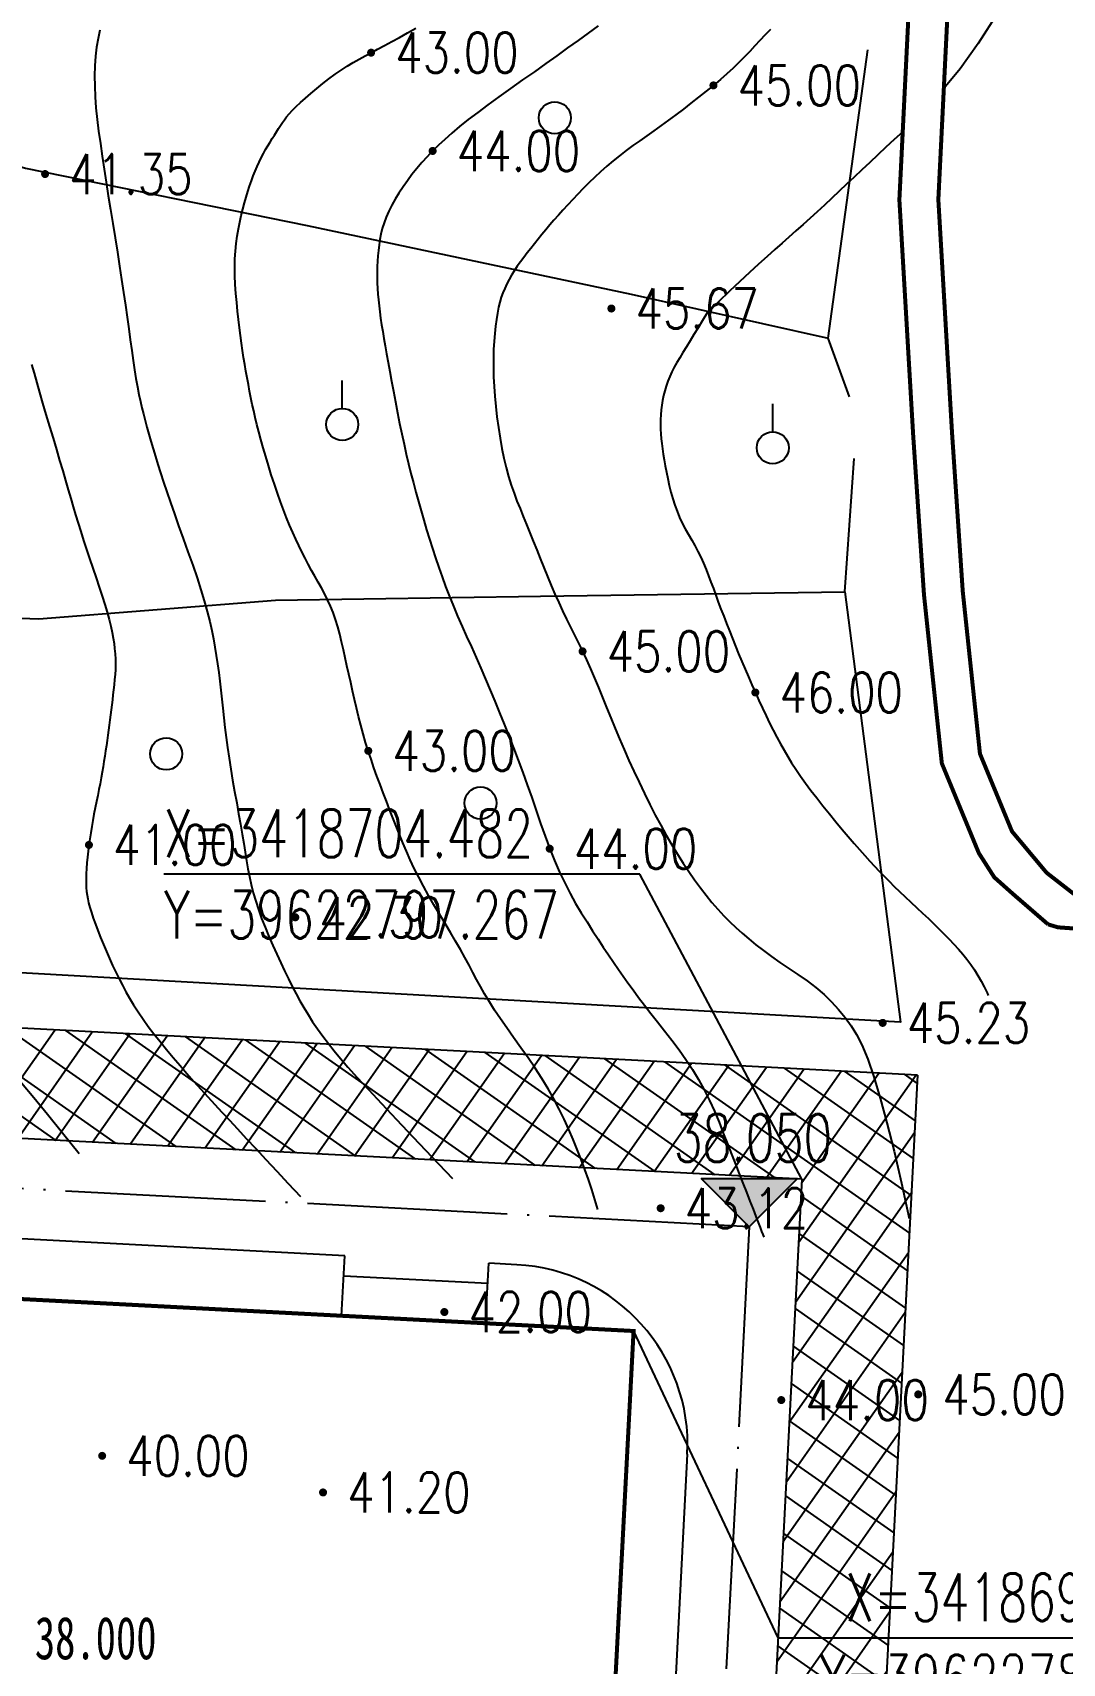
# Model space of a CAD drawing. Extents: x 39624947 to 39626627, y 3418539 to 3418836.
# Drawn here: x 39625916.6 to 39625968.1, y 3418688.1 to 3418769.5 of the extents above; entities that cross this region are included whole.
import ezdxf
from ezdxf.enums import TextEntityAlignment as Align

# ---------------------------------------------------------------- set-up
doc = ezdxf.new("R2010")
doc.units = 0
doc.linetypes.add('DOTE', pattern=[2.42, 2, -0.2, 0.02, -0.2])
doc.layers.get('0').update_dxf_attribs({"linetype": 'CONTINUOUS'})
for name, color, linetype in [('1-新建建筑', 140, 'CONTINUOUS'), ('1-新建道路', 30, 'CONTINUOUS'), ('DIM_COOR', 3, 'CONTINUOUS'), ('DIM_ELEV', 3, 'CONTINUOUS'), ('DLSS', 4, 'CONTINUOUS'), ('GCD', 7, 'CONTINUOUS'), ('PUB_TEXT', 7, 'CONTINUOUS'), ('PUB_WALL', 9, 'CONTINUOUS'), ('ZXX', 1, 'CONTINUOUS'), ('！用地红线', 1, 'CONTINUOUS')]:
    doc.layers.add(name, color=color, linetype=linetype)
doc.styles.add('-宋体', font='', dxfattribs={"width": 0.8})
doc.styles.add('_TCH_DIM', font='SIMPLEX', dxfattribs={"bigfont": 'GBCBIG'})
doc.styles.add('HZ', font='rs.shx', dxfattribs={"width": 0.8, "bigfont": 'hztxt.shx'})
doc.styles.get('-宋体').set_extended_font_data('SimSun')

# ---------------------------------------------------------------- blocks, each defined once
blk = doc.blocks.new('EWQEQW')
at = {"layer": 'DIM_COOR', "color": 3, "linetype": 'Continuous'}
for p, q in [((71.398, 65.25), (47.638, 65.25)), ((79.494, 50.01), (71.398, 65.25)), ((71.088, 42.437), (78.299, 27.115)), ((78.299, 27.115), (101.267, 27.115))]:
    blk.add_line(p, q, dxfattribs=at)
at = {"layer": 'DIM_COOR', "color": 7, "linetype": 'Continuous', "style": '_TCH_DIM', "width": 0.705882}
for s, p in [('X=3418704.482', (47.638, 66.09)), ('Y=39622797.267', (47.638, 62.03)), ('X=3418696.909', (81.667, 27.955)), ('Y=39622788.861', (80.387, 23.895))]:
    blk.add_text(s, height=2.38, dxfattribs=at).set_placement(p)
blk = doc.blocks.new('GC125')
blk.add_line((0, 0.8), (0, 2.2))
blk.add_circle((0, 0), 0.8)
blk = doc.blocks.new('GC122')
blk.add_circle((0, 0), 0.8)
blk = doc.blocks.new('GC200')
at = {"linetype": 'Continuous', "const_width": 0.2, "flags": 128}
blk.add_lwpolyline([(-0.1, 0, 1), (0.1, 0, 1)], format="xyb", close=True, dxfattribs=at)
blk = doc.blocks.new('111133333777777')
at = {"layer": 'PUB_WALL', "color": 252, "ltscale": 0.01}
for points, elevation in [([(39623272.891, 3418745.159), (39623273.013, 3418744.722), (39623273.147, 3418744.255), (39623273.291, 3418743.756), (39623273.445, 3418743.226), (39623273.611, 3418742.666), (39623273.787, 3418742.074), (39623273.965, 3418741.48), (39623274.134, 3418740.912), (39623274.294, 3418740.371), (39623274.447, 3418739.856), (39623274.591, 3418739.367), (39623274.726, 3418738.905), (39623274.853, 3418738.469), (39623274.972, 3418738.059), (39623275.09, 3418737.657), (39623275.215, 3418737.243), (39623275.347, 3418736.818), (39623275.486, 3418736.381), (39623275.631, 3418735.933), (39623275.783, 3418735.473), (39623275.943, 3418735.002), (39623276.109, 3418734.519), (39623276.27, 3418734.045), (39623276.417, 3418733.598), (39623276.547, 3418733.18), (39623276.662, 3418732.789), (39623276.762, 3418732.426), (39623276.846, 3418732.09), (39623276.915, 3418731.783), (39623276.968, 3418731.503), (39623277.009, 3418731.238), (39623277.04, 3418730.975), (39623277.063, 3418730.713), (39623277.076, 3418730.453), (39623277.081, 3418730.195), (39623277.076, 3418729.938), (39623277.063, 3418729.683), (39623277.04, 3418729.43), (39623277.013, 3418729.177), (39623276.985, 3418728.925), (39623276.956, 3418728.673), (39623276.927, 3418728.421), (39623276.897, 3418728.169), (39623276.867, 3418727.918), (39623276.836, 3418727.666), (39623276.805, 3418727.415), (39623276.773, 3418727.163), (39623276.739, 3418726.909), (39623276.704, 3418726.653), (39623276.667, 3418726.396), (39623276.629, 3418726.136), (39623276.59, 3418725.874), (39623276.549, 3418725.611), (39623276.507, 3418725.345), (39623276.462, 3418725.076), (39623276.415, 3418724.801), (39623276.365, 3418724.52), (39623276.312, 3418724.233), (39623276.256, 3418723.94), (39623276.198, 3418723.642), (39623276.136, 3418723.337), (39623276.072, 3418723.027), (39623276.009, 3418722.715), (39623275.949, 3418722.404), (39623275.895, 3418722.095), (39623275.844, 3418721.787), (39623275.798, 3418721.481), (39623275.756, 3418721.176), (39623275.719, 3418720.873), (39623275.685, 3418720.571), (39623275.658, 3418720.278), (39623275.637, 3418720.001), (39623275.624, 3418719.74), (39623275.617, 3418719.495), (39623275.618, 3418719.266), (39623275.626, 3418719.053), (39623275.64, 3418718.856), (39623275.662, 3418718.675), (39623275.695, 3418718.49), (39623275.742, 3418718.283), (39623275.804, 3418718.052), (39623275.881, 3418717.799), (39623275.973, 3418717.522), (39623276.079, 3418717.223), (39623276.2, 3418716.901), (39623276.336, 3418716.556), (39623276.481, 3418716.201), (39623276.63, 3418715.851), (39623276.782, 3418715.506), (39623276.939, 3418715.165), (39623277.099, 3418714.829), (39623277.263, 3418714.497), (39623277.431, 3418714.17), (39623277.602, 3418713.848), (39623277.785, 3418713.522), (39623277.989, 3418713.187), (39623278.213, 3418712.841), (39623278.456, 3418712.485), (39623278.72, 3418712.118), (39623279.005, 3418711.742), (39623279.309, 3418711.355), (39623279.633, 3418710.958), (39623279.969, 3418710.557), (39623280.308, 3418710.159), (39623280.649, 3418709.764), (39623280.993, 3418709.372), (39623281.339, 3418708.982), (39623281.689, 3418708.595), (39623282.041, 3418708.211), (39623282.396, 3418707.83), (39623282.769, 3418707.432), (39623283.175, 3418706.997), (39623283.614, 3418706.525), (39623284.088, 3418706.017), (39623284.594, 3418705.472), (39623285.134, 3418704.891), (39623285.707, 3418704.273), (39623286.314, 3418703.618)], 41), ([(39623276.298, 3418761.86), (39623276.211, 3418761.44), (39623276.142, 3418761.004), (39623276.09, 3418760.549), (39623276.057, 3418760.074), (39623276.041, 3418759.579), (39623276.044, 3418759.064), (39623276.066, 3418758.529), (39623276.105, 3418757.974), (39623276.163, 3418757.399), (39623276.24, 3418756.804), (39623276.327, 3418756.191), (39623276.419, 3418755.563), (39623276.515, 3418754.92), (39623276.615, 3418754.262), (39623276.72, 3418753.589), (39623276.829, 3418752.9), (39623276.942, 3418752.197), (39623277.059, 3418751.478), (39623277.176, 3418750.763), (39623277.286, 3418750.071), (39623277.39, 3418749.401), (39623277.489, 3418748.754), (39623277.581, 3418748.13), (39623277.667, 3418747.529), (39623277.747, 3418746.951), (39623277.82, 3418746.395), (39623277.891, 3418745.866), (39623277.963, 3418745.367), (39623278.034, 3418744.898), (39623278.106, 3418744.459), (39623278.178, 3418744.05), (39623278.251, 3418743.671), (39623278.323, 3418743.322), (39623278.397, 3418743.003), (39623278.473, 3418742.693), (39623278.556, 3418742.371), (39623278.646, 3418742.036), (39623278.743, 3418741.688), (39623278.847, 3418741.328), (39623278.957, 3418740.955), (39623279.074, 3418740.57), (39623279.197, 3418740.172), (39623279.332, 3418739.751), (39623279.482, 3418739.294), (39623279.646, 3418738.802), (39623279.827, 3418738.275), (39623280.022, 3418737.712), (39623280.233, 3418737.115), (39623280.459, 3418736.482), (39623280.7, 3418735.814), (39623280.937, 3418735.147), (39623281.153, 3418734.514), (39623281.346, 3418733.917), (39623281.517, 3418733.355), (39623281.666, 3418732.828), (39623281.793, 3418732.337), (39623281.897, 3418731.88), (39623281.98, 3418731.459), (39623282.049, 3418731.052), (39623282.116, 3418730.638), (39623282.179, 3418730.216), (39623282.238, 3418729.787), (39623282.294, 3418729.351), (39623282.347, 3418728.907), (39623282.396, 3418728.456), (39623282.442, 3418727.997), (39623282.49, 3418727.528), (39623282.545, 3418727.044), (39623282.608, 3418726.546), (39623282.678, 3418726.033), (39623282.756, 3418725.506), (39623282.841, 3418724.965), (39623282.933, 3418724.409), (39623283.033, 3418723.839), (39623283.134, 3418723.274), (39623283.23, 3418722.732), (39623283.321, 3418722.215), (39623283.406, 3418721.722), (39623283.487, 3418721.253), (39623283.562, 3418720.808), (39623283.632, 3418720.387), (39623283.697, 3418719.99), (39623283.769, 3418719.6), (39623283.857, 3418719.201), (39623283.962, 3418718.793), (39623284.084, 3418718.375), (39623284.223, 3418717.948), (39623284.379, 3418717.511), (39623284.552, 3418717.064), (39623284.742, 3418716.609), (39623284.94, 3418716.156), (39623285.137, 3418715.717), (39623285.332, 3418715.294), (39623285.526, 3418714.885), (39623285.718, 3418714.491), (39623285.909, 3418714.111), (39623286.099, 3418713.747), (39623286.288, 3418713.397), (39623286.484, 3418713.052), (39623286.697, 3418712.703), (39623286.926, 3418712.349), (39623287.172, 3418711.99), (39623287.435, 3418711.628), (39623287.714, 3418711.261), (39623288.01, 3418710.889), (39623288.322, 3418710.513), (39623288.69, 3418710.088), (39623289.153, 3418709.571), (39623289.71, 3418708.962), (39623290.362, 3418708.261), (39623291.109, 3418707.467), (39623291.95, 3418706.58), (39623292.886, 3418705.602), (39623293.917, 3418704.531)], 42), ([(39623301.166, 3418702.982), (39623301.02, 3418703.476), (39623300.864, 3418703.972), (39623300.699, 3418704.469), (39623300.523, 3418704.968), (39623300.337, 3418705.468), (39623300.142, 3418705.969), (39623299.937, 3418706.472), (39623299.722, 3418706.977), (39623299.492, 3418707.483), (39623299.243, 3418707.989), (39623298.973, 3418708.497), (39623298.683, 3418709.007), (39623298.374, 3418709.517), (39623298.044, 3418710.028), (39623297.695, 3418710.541), (39623297.326, 3418711.054), (39623296.96, 3418711.557), (39623296.619, 3418712.038), (39623296.304, 3418712.497), (39623296.015, 3418712.934), (39623295.752, 3418713.349), (39623295.514, 3418713.742), (39623295.302, 3418714.112), (39623295.116, 3418714.461), (39623294.935, 3418714.807), (39623294.74, 3418715.17), (39623294.531, 3418715.552), (39623294.306, 3418715.95), (39623294.068, 3418716.366), (39623293.814, 3418716.8), (39623293.547, 3418717.251), (39623293.264, 3418717.72), (39623292.982, 3418718.193), (39623292.715, 3418718.658), (39623292.464, 3418719.116), (39623292.227, 3418719.565), (39623292.005, 3418720.006), (39623291.799, 3418720.44), (39623291.607, 3418720.865), (39623291.431, 3418721.282), (39623291.263, 3418721.696), (39623291.097, 3418722.11), (39623290.933, 3418722.525), (39623290.77, 3418722.941), (39623290.61, 3418723.357), (39623290.451, 3418723.774), (39623290.294, 3418724.191), (39623290.139, 3418724.609), (39623289.988, 3418725.029), (39623289.843, 3418725.45), (39623289.706, 3418725.873), (39623289.575, 3418726.297), (39623289.451, 3418726.724), (39623289.334, 3418727.152), (39623289.224, 3418727.582), (39623289.12, 3418728.014), (39623289.021, 3418728.444), (39623288.923, 3418728.869), (39623288.827, 3418729.289), (39623288.733, 3418729.704), (39623288.641, 3418730.114), (39623288.55, 3418730.519), (39623288.462, 3418730.919), (39623288.375, 3418731.313), (39623288.283, 3418731.699), (39623288.182, 3418732.07), (39623288.071, 3418732.428), (39623287.95, 3418732.773), (39623287.818, 3418733.103), (39623287.677, 3418733.42), (39623287.526, 3418733.724), (39623287.365, 3418734.013), (39623287.199, 3418734.298), (39623287.035, 3418734.589), (39623286.873, 3418734.885), (39623286.712, 3418735.187), (39623286.553, 3418735.494), (39623286.395, 3418735.806), (39623286.239, 3418736.124), (39623286.084, 3418736.447), (39623285.931, 3418736.782), (39623285.777, 3418737.136), (39623285.624, 3418737.509), (39623285.472, 3418737.901), (39623285.319, 3418738.312), (39623285.167, 3418738.742), (39623285.016, 3418739.19), (39623284.864, 3418739.658), (39623284.718, 3418740.125), (39623284.583, 3418740.572), (39623284.457, 3418741.001), (39623284.342, 3418741.41), (39623284.237, 3418741.799), (39623284.142, 3418742.169), (39623284.057, 3418742.52), (39623283.983, 3418742.851), (39623283.914, 3418743.173), (39623283.847, 3418743.499), (39623283.782, 3418743.827), (39623283.719, 3418744.158), (39623283.656, 3418744.492), (39623283.596, 3418744.829), (39623283.537, 3418745.168), (39623283.48, 3418745.51), (39623283.424, 3418745.86), (39623283.371, 3418746.225), (39623283.32, 3418746.604), (39623283.271, 3418746.997), (39623283.224, 3418747.405), (39623283.179, 3418747.826), (39623283.137, 3418748.262), (39623283.096, 3418748.712), (39623283.063, 3418749.162), (39623283.045, 3418749.599), (39623283.039, 3418750.022), (39623283.048, 3418750.431), (39623283.07, 3418750.827), (39623283.107, 3418751.209), (39623283.156, 3418751.577), (39623283.22, 3418751.932), (39623283.292, 3418752.273), (39623283.366, 3418752.603), (39623283.443, 3418752.921), (39623283.523, 3418753.226), (39623283.605, 3418753.52), (39623283.691, 3418753.801), (39623283.778, 3418754.07), (39623283.869, 3418754.328), (39623283.962, 3418754.575), (39623284.057, 3418754.814), (39623284.156, 3418755.046), (39623284.256, 3418755.269), (39623284.36, 3418755.484), (39623284.466, 3418755.692), (39623284.575, 3418755.891), (39623284.686, 3418756.082), (39623284.798, 3418756.267), (39623284.907, 3418756.445), (39623285.015, 3418756.616), (39623285.12, 3418756.782), (39623285.223, 3418756.941), (39623285.323, 3418757.094), (39623285.421, 3418757.24), (39623285.518, 3418757.381), (39623285.626, 3418757.525), (39623285.761, 3418757.685), (39623285.922, 3418757.858), (39623286.111, 3418758.047), (39623286.325, 3418758.25), (39623286.567, 3418758.467), (39623286.835, 3418758.7), (39623287.129, 3418758.947), (39623287.436, 3418759.195), (39623287.742, 3418759.43), (39623288.046, 3418759.652), (39623288.348, 3418759.861), (39623288.649, 3418760.058), (39623288.948, 3418760.242), (39623289.246, 3418760.413), (39623289.542, 3418760.572), (39623289.847, 3418760.73), (39623290.171, 3418760.902), (39623290.515, 3418761.086), (39623290.879, 3418761.284), (39623291.262, 3418761.494), (39623291.665, 3418761.718), (39623292.088, 3418761.954)], 43), ([(39623312.664, 3418746.474), (39623314.657, 3418760.88)], 51.487), ([(39623264.274, 3418757.397), (39623272.594, 3418754.962), (39623286.657, 3418752.094), (39623302.826, 3418748.67), (39623312.664, 3418746.474)], 51.487), ([(39623313.743, 3418743.554), (39623312.664, 3418746.474)], 51.487), ([(39623313.5, 3418733.806), (39623313.97, 3418740.477)], 51.487), ([(39623246.286, 3418734.511), (39623255.823, 3418733.109), (39623273.256, 3418732.467), (39623285.078, 3418733.4), (39623298.312, 3418733.588), (39623313.5, 3418733.806), (39623316.288, 3418712.32), (39623240.864, 3418716.557)], 51.487)]:
    blk.add_lwpolyline(points, dxfattribs=dict(at, elevation=elevation))
for points in [[(39623301.184, 3418762.073), (39623300.691, 3418761.711), (39623300.182, 3418761.342), (39623299.659, 3418760.964), (39623299.12, 3418760.577), (39623298.566, 3418760.182), (39623297.998, 3418759.779), (39623297.414, 3418759.367), (39623296.815, 3418758.946), (39623296.228, 3418758.53), (39623295.68, 3418758.132), (39623295.171, 3418757.751), (39623294.701, 3418757.388), (39623294.269, 3418757.042), (39623293.877, 3418756.713), (39623293.523, 3418756.402), (39623293.208, 3418756.109), (39623292.919, 3418755.822), (39623292.642, 3418755.532), (39623292.377, 3418755.239), (39623292.125, 3418754.943), (39623291.885, 3418754.643), (39623291.657, 3418754.34), (39623291.442, 3418754.034), (39623291.239, 3418753.724), (39623291.051, 3418753.415), (39623290.883, 3418753.112), (39623290.735, 3418752.813), (39623290.606, 3418752.52), (39623290.496, 3418752.233), (39623290.405, 3418751.95), (39623290.334, 3418751.673), (39623290.282, 3418751.4), (39623290.244, 3418751.131), (39623290.211, 3418750.861), (39623290.186, 3418750.591), (39623290.166, 3418750.321), (39623290.154, 3418750.051), (39623290.148, 3418749.78), (39623290.148, 3418749.509), (39623290.156, 3418749.238), (39623290.169, 3418748.963), (39623290.188, 3418748.68), (39623290.213, 3418748.389), (39623290.244, 3418748.09), (39623290.281, 3418747.784), (39623290.323, 3418747.469), (39623290.372, 3418747.146), (39623290.426, 3418746.816), (39623290.486, 3418746.468), (39623290.552, 3418746.094), (39623290.623, 3418745.693), (39623290.7, 3418745.266), (39623290.782, 3418744.812), (39623290.87, 3418744.331), (39623290.963, 3418743.824), (39623291.062, 3418743.291), (39623291.166, 3418742.749), (39623291.271, 3418742.218), (39623291.38, 3418741.697), (39623291.49, 3418741.186), (39623291.604, 3418740.686), (39623291.719, 3418740.196), (39623291.838, 3418739.716), (39623291.959, 3418739.246), (39623292.083, 3418738.782), (39623292.211, 3418738.316), (39623292.343, 3418737.85), (39623292.479, 3418737.383), (39623292.619, 3418736.915), (39623292.763, 3418736.447), (39623292.911, 3418735.978), (39623293.063, 3418735.508), (39623293.222, 3418735.035), (39623293.391, 3418734.557), (39623293.57, 3418734.074), (39623293.759, 3418733.585), (39623293.959, 3418733.091), (39623294.168, 3418732.592), (39623294.388, 3418732.087), (39623294.617, 3418731.577), (39623294.852, 3418731.061), (39623295.087, 3418730.535), (39623295.322, 3418730.001), (39623295.557, 3418729.458), (39623295.792, 3418728.907), (39623296.027, 3418728.347), (39623296.262, 3418727.778), (39623296.497, 3418727.201), (39623296.732, 3418726.615), (39623296.964, 3418726.019), (39623297.194, 3418725.414), (39623297.422, 3418724.8), (39623297.647, 3418724.177), (39623297.871, 3418723.544), (39623298.093, 3418722.902), (39623298.312, 3418722.251), (39623298.535, 3418721.607), (39623298.766, 3418720.987), (39623299.007, 3418720.392), (39623299.256, 3418719.822), (39623299.514, 3418719.276), (39623299.781, 3418718.754), (39623300.057, 3418718.256), (39623300.342, 3418717.783), (39623300.628, 3418717.331), (39623300.907, 3418716.895), (39623301.178, 3418716.475), (39623301.443, 3418716.073), (39623301.7, 3418715.687), (39623301.951, 3418715.318), (39623302.194, 3418714.965), (39623302.43, 3418714.629), (39623302.672, 3418714.292), (39623302.931, 3418713.938), (39623303.208, 3418713.565), (39623303.503, 3418713.174), (39623303.816, 3418712.765), (39623304.147, 3418712.338), (39623304.495, 3418711.892), (39623304.861, 3418711.429), (39623305.226, 3418710.952), (39623305.571, 3418710.464), (39623305.896, 3418709.967), (39623306.202, 3418709.46), (39623306.487, 3418708.943), (39623306.752, 3418708.416), (39623306.998, 3418707.879), (39623307.224, 3418707.332), (39623307.436, 3418706.788), (39623307.643, 3418706.258), (39623307.844, 3418705.744), (39623308.039, 3418705.244), (39623308.228, 3418704.759), (39623308.412, 3418704.289), (39623308.589, 3418703.834), (39623308.76, 3418703.394), (39623308.919, 3418702.987), (39623309.057, 3418702.632), (39623309.174, 3418702.329), (39623309.272, 3418702.078), (39623309.349, 3418701.879), (39623309.406, 3418701.731), (39623309.442, 3418701.636), (39623309.458, 3418701.593)], [(39623327.291, 3418774.518), (39623325.898, 3418771.609), (39623324.588, 3418768.974), (39623323.36, 3418766.615), (39623322.213, 3418764.53), (39623321.149, 3418762.72), (39623320.166, 3418761.185), (39623319.266, 3418759.924), (39623318.447, 3418758.938)], [(39623309.798, 3418761.89), (39623309.53, 3418761.617), (39623309.267, 3418761.344), (39623309.009, 3418761.071), (39623308.755, 3418760.797), (39623308.495, 3418760.522), (39623308.218, 3418760.244), (39623307.924, 3418759.962), (39623307.614, 3418759.677), (39623307.287, 3418759.389), (39623306.943, 3418759.097), (39623306.582, 3418758.802), (39623306.204, 3418758.503), (39623305.821, 3418758.206), (39623305.442, 3418757.917), (39623305.067, 3418757.635), (39623304.697, 3418757.36), (39623304.331, 3418757.093), (39623303.97, 3418756.833), (39623303.614, 3418756.581), (39623303.262, 3418756.336), (39623302.916, 3418756.092), (39623302.578, 3418755.842), (39623302.248, 3418755.587), (39623301.927, 3418755.326), (39623301.614, 3418755.06), (39623301.308, 3418754.788), (39623301.011, 3418754.511), (39623300.722, 3418754.228), (39623300.442, 3418753.946), (39623300.172, 3418753.669), (39623299.913, 3418753.398), (39623299.664, 3418753.132), (39623299.426, 3418752.873), (39623299.197, 3418752.619), (39623298.98, 3418752.371), (39623298.772, 3418752.128), (39623298.572, 3418751.89), (39623298.377, 3418751.654), (39623298.187, 3418751.421), (39623298.001, 3418751.19), (39623297.82, 3418750.961), (39623297.644, 3418750.735), (39623297.473, 3418750.511), (39623297.306, 3418750.29), (39623297.148, 3418750.07), (39623297, 3418749.85), (39623296.864, 3418749.629), (39623296.739, 3418749.407), (39623296.624, 3418749.185), (39623296.521, 3418748.963), (39623296.429, 3418748.74), (39623296.348, 3418748.517), (39623296.275, 3418748.28), (39623296.21, 3418748.018), (39623296.152, 3418747.73), (39623296.101, 3418747.416), (39623296.057, 3418747.077), (39623296.02, 3418746.711), (39623295.99, 3418746.32), (39623295.967, 3418745.903), (39623295.954, 3418745.467), (39623295.953, 3418745.016), (39623295.964, 3418744.551), (39623295.987, 3418744.072), (39623296.023, 3418743.58), (39623296.07, 3418743.073), (39623296.13, 3418742.552), (39623296.202, 3418742.018), (39623296.285, 3418741.487), (39623296.377, 3418740.976), (39623296.479, 3418740.486), (39623296.591, 3418740.017), (39623296.712, 3418739.568), (39623296.842, 3418739.14), (39623296.983, 3418738.733), (39623297.132, 3418738.346), (39623297.289, 3418737.965), (39623297.448, 3418737.574), (39623297.611, 3418737.173), (39623297.777, 3418736.763), (39623297.946, 3418736.344), (39623298.119, 3418735.914), (39623298.295, 3418735.475), (39623298.474, 3418735.027), (39623298.656, 3418734.578), (39623298.841, 3418734.136), (39623299.028, 3418733.703), (39623299.218, 3418733.277), (39623299.411, 3418732.859), (39623299.606, 3418732.449), (39623299.803, 3418732.047), (39623300.003, 3418731.653), (39623300.205, 3418731.255), (39623300.406, 3418730.842), (39623300.607, 3418730.413), (39623300.808, 3418729.968), (39623301.008, 3418729.508), (39623301.209, 3418729.033), (39623301.409, 3418728.542), (39623301.609, 3418728.035), (39623301.814, 3418727.518), (39623302.027, 3418726.995), (39623302.249, 3418726.468), (39623302.48, 3418725.935), (39623302.72, 3418725.396), (39623302.969, 3418724.852), (39623303.226, 3418724.303), (39623303.493, 3418723.749), (39623303.764, 3418723.2), (39623304.037, 3418722.669), (39623304.313, 3418722.155), (39623304.589, 3418721.659), (39623304.868, 3418721.179), (39623305.148, 3418720.717), (39623305.43, 3418720.272), (39623305.714, 3418719.845), (39623306, 3418719.435), (39623306.288, 3418719.042), (39623306.578, 3418718.666), (39623306.87, 3418718.308), (39623307.165, 3418717.967), (39623307.461, 3418717.644), (39623307.76, 3418717.338), (39623308.061, 3418717.049), (39623308.374, 3418716.768), (39623308.709, 3418716.483), (39623309.064, 3418716.195), (39623309.441, 3418715.904), (39623309.84, 3418715.61), (39623310.26, 3418715.312), (39623310.701, 3418715.011), (39623311.164, 3418714.707), (39623311.624, 3418714.393), (39623312.057, 3418714.062), (39623312.463, 3418713.714), (39623312.842, 3418713.349), (39623313.195, 3418712.967), (39623313.521, 3418712.568), (39623313.819, 3418712.152), (39623314.091, 3418711.719), (39623314.359, 3418711.188), (39623314.644, 3418710.481), (39623314.946, 3418709.598), (39623315.266, 3418708.537), (39623315.604, 3418707.3), (39623315.959, 3418705.885), (39623316.332, 3418704.294), (39623316.723, 3418702.526)], [(39623316.395, 3418756.779), (39623315.973, 3418756.389), (39623315.558, 3418756.005), (39623315.15, 3418755.626), (39623314.75, 3418755.252), (39623314.357, 3418754.884), (39623313.971, 3418754.521), (39623313.592, 3418754.163), (39623313.22, 3418753.811), (39623312.854, 3418753.465), (39623312.49, 3418753.125), (39623312.129, 3418752.792), (39623311.771, 3418752.465), (39623311.416, 3418752.145), (39623311.064, 3418751.832), (39623310.715, 3418751.525), (39623310.369, 3418751.224), (39623310.009, 3418750.91), (39623309.618, 3418750.561), (39623309.196, 3418750.176), (39623308.743, 3418749.758), (39623308.259, 3418749.304), (39623307.744, 3418748.816), (39623307.198, 3418748.293), (39623306.622, 3418747.735)], [(39623306.622, 3418747.735), (39623306.391, 3418747.355), (39623306.173, 3418746.995), (39623305.966, 3418746.656), (39623305.773, 3418746.336), (39623305.591, 3418746.036), (39623305.421, 3418745.755), (39623305.264, 3418745.495), (39623305.119, 3418745.255), (39623304.986, 3418745.024), (39623304.866, 3418744.792), (39623304.758, 3418744.558), (39623304.662, 3418744.324), (39623304.578, 3418744.088), (39623304.507, 3418743.851), (39623304.448, 3418743.612), (39623304.401, 3418743.373), (39623304.364, 3418743.133), (39623304.336, 3418742.893), (39623304.316, 3418742.653), (39623304.304, 3418742.413), (39623304.3, 3418742.174), (39623304.304, 3418741.934), (39623304.316, 3418741.695), (39623304.337, 3418741.455), (39623304.365, 3418741.21), (39623304.399, 3418740.951), (39623304.439, 3418740.68), (39623304.486, 3418740.395), (39623304.539, 3418740.098), (39623304.598, 3418739.788), (39623304.663, 3418739.465), (39623304.735, 3418739.129), (39623304.815, 3418738.792), (39623304.907, 3418738.463), (39623305.01, 3418738.143), (39623305.125, 3418737.832), (39623305.25, 3418737.529), (39623305.387, 3418737.236), (39623305.536, 3418736.951), (39623305.696, 3418736.675), (39623305.858, 3418736.4), (39623306.014, 3418736.119), (39623306.164, 3418735.832), (39623306.308, 3418735.538), (39623306.445, 3418735.237), (39623306.576, 3418734.931), (39623306.701, 3418734.618), (39623306.819, 3418734.298), (39623306.937, 3418733.972), (39623307.059, 3418733.638), (39623307.186, 3418733.298), (39623307.318, 3418732.95), (39623307.454, 3418732.595), (39623307.595, 3418732.233), (39623307.74, 3418731.863), (39623307.89, 3418731.487), (39623308.044, 3418731.106), (39623308.201, 3418730.723), (39623308.362, 3418730.339), (39623308.525, 3418729.953), (39623308.692, 3418729.566), (39623308.862, 3418729.177), (39623309.035, 3418728.786), (39623309.211, 3418728.393), (39623309.39, 3418728.005), (39623309.568, 3418727.628), (39623309.748, 3418727.262), (39623309.928, 3418726.906), (39623310.109, 3418726.562), (39623310.291, 3418726.228), (39623310.473, 3418725.905), (39623310.655, 3418725.593), (39623310.848, 3418725.279), (39623311.06, 3418724.953), (39623311.291, 3418724.615), (39623311.54, 3418724.263), (39623311.809, 3418723.899), (39623312.097, 3418723.521), (39623312.404, 3418723.131), (39623312.731, 3418722.728), (39623313.06, 3418722.33), (39623313.375, 3418721.951), (39623313.678, 3418721.593), (39623313.966, 3418721.256), (39623314.242, 3418720.94), (39623314.504, 3418720.644), (39623314.753, 3418720.369), (39623314.988, 3418720.114), (39623315.221, 3418719.868), (39623315.463, 3418719.618), (39623315.713, 3418719.364), (39623315.973, 3418719.107), (39623316.24, 3418718.846), (39623316.517, 3418718.581), (39623316.802, 3418718.313), (39623317.097, 3418718.04), (39623317.39, 3418717.768), (39623317.674, 3418717.5), (39623317.949, 3418717.236), (39623318.213, 3418716.975), (39623318.469, 3418716.719), (39623318.714, 3418716.466), (39623318.95, 3418716.217), (39623319.176, 3418715.972), (39623319.393, 3418715.725), (39623319.598, 3418715.471), (39623319.793, 3418715.209), (39623319.978, 3418714.94), (39623320.151, 3418714.664), (39623320.315, 3418714.38), (39623320.467, 3418714.089), (39623320.609, 3418713.791), (39623320.669, 3418713.657)], [(39623272.389, 3418709.296), (39623273.001, 3418708.566), (39623273.686, 3418707.735), (39623274.444, 3418706.803), (39623275.275, 3418705.77)]]:
    blk.add_lwpolyline(points, dxfattribs=at)
at = {"layer": 'GCD', "linetype": 'Continuous'}
ref = blk.add_blockref('GC200', (39623289.706, 3418725.873, 43), dxfattribs=at)
ref.add_attrib('height', '43.00', dxfattribs={"linetype": 'Continuous', "height": 2, "style": 'HZ', "width": 0.8}).set_placement((39623290.906, 3418725.873, 43), align=Align.MIDDLE_LEFT)
at = {"layer": 'PUB_WALL', "color": 252, "ltscale": 0.01}
ref = blk.add_blockref('GC200', (39623289.847, 3418760.73, 43), dxfattribs=at)
ref.add_attrib('height', '43.00', dxfattribs={"layer": 'GCD', "linetype": 'Continuous', "height": 2, "style": 'HZ', "width": 0.8}).set_placement((39623291.047, 3418760.73, 43), align=Align.MIDDLE_LEFT)
ref = blk.add_blockref('GC200', (39623306.943, 3418759.097, 45), dxfattribs=at)
ref.add_attrib('height', '45.00', dxfattribs={"layer": 'GCD', "linetype": 'Continuous', "height": 2, "style": 'HZ', "width": 0.8}).set_placement((39623308.143, 3418759.097, 45), align=Align.MIDDLE_LEFT)
for name, p in [('GC122', (39623299.018, 3418757.475, 51.487)), ('GC125', (39623288.408, 3418742.17, 51.487)), ('GC125', (39623309.901, 3418741.001, 51.487)), ('GC122', (39623279.616, 3418725.719, 51.487)), ('GC122', (39623295.307, 3418723.269, 51.487))]:
    blk.add_blockref(name, p, dxfattribs=at)
ref = blk.add_blockref('GC200', (39623292.919, 3418755.822, 44), dxfattribs=at)
ref.add_attrib('height', '44.00', dxfattribs={"layer": 'GCD', "linetype": 'Continuous', "height": 2, "style": 'HZ', "width": 0.8}).set_placement((39623294.119, 3418755.822, 44), align=Align.MIDDLE_LEFT)
ref = blk.add_blockref('GC200', (39623273.567, 3418754.671, 41.35), dxfattribs=at)
ref.add_attrib('height', '41.35', dxfattribs={"layer": 'GCD', "linetype": 'Continuous', "height": 2, "style": 'HZ', "width": 0.8}).set_placement((39623274.767, 3418754.671, 41.35), align=Align.MIDDLE_LEFT)
ref = blk.add_blockref('GC200', (39623301.846, 3418747.957, 45.67), dxfattribs=at)
ref.add_attrib('height', '45.67', dxfattribs={"layer": 'GCD', "linetype": 'Continuous', "height": 2, "style": 'HZ', "width": 0.8}).set_placement((39623303.046, 3418747.957, 45.67), align=Align.MIDDLE_LEFT)
ref = blk.add_blockref('GC200', (39623300.406, 3418730.842, 45), dxfattribs=at)
ref.add_attrib('height', '45.00', dxfattribs={"layer": 'GCD', "linetype": 'Continuous', "height": 2, "style": 'HZ', "width": 0.8}).set_placement((39623301.606, 3418730.842, 45), align=Align.MIDDLE_LEFT)
ref = blk.add_blockref('GC200', (39623309.035, 3418728.786, 46), dxfattribs=at)
ref.add_attrib('height', '46.00', dxfattribs={"layer": 'GCD', "linetype": 'Continuous', "height": 2, "style": 'HZ', "width": 0.8}).set_placement((39623310.235, 3418728.786, 46), align=Align.MIDDLE_LEFT)
ref = blk.add_blockref('GC200', (39623275.756, 3418721.176, 41), dxfattribs=at)
ref.add_attrib('height', '41.00', dxfattribs={"layer": 'GCD', "color": 252, "linetype": 'Continuous', "height": 2, "style": 'HZ', "width": 0.8}).set_placement((39623276.956, 3418721.176, 41), align=Align.MIDDLE_LEFT)
ref = blk.add_blockref('GC200', (39623298.766, 3418720.987, 44), dxfattribs=at)
ref.add_attrib('height', '44.00', dxfattribs={"layer": 'GCD', "color": 252, "linetype": 'Continuous', "height": 2, "style": 'HZ', "width": 0.8}).set_placement((39623299.966, 3418720.987, 44), align=Align.MIDDLE_LEFT)
ref = blk.add_blockref('GC200', (39623286.061, 3418717.563, 42.3), dxfattribs=at)
ref.add_attrib('height', '42.30', dxfattribs={"layer": 'GCD', "color": 252, "linetype": 'Continuous', "height": 2, "style": 'HZ', "width": 0.8}).set_placement((39623287.261, 3418717.563, 42.3), align=Align.MIDDLE_LEFT)
ref = blk.add_blockref('GC200', (39623315.394, 3418712.292, 45.23), dxfattribs=at)
ref.add_attrib('height', '45.23', dxfattribs={"layer": 'GCD', "color": 252, "linetype": 'Continuous', "height": 2, "style": 'HZ', "width": 0.8}).set_placement((39623316.594, 3418712.292, 45.23), align=Align.MIDDLE_LEFT)
ref = blk.add_blockref('GC200', (39623304.307, 3418703.038, 43.12), dxfattribs=at)
ref.add_attrib('height', '43.12', dxfattribs={"layer": 'GCD', "color": 252, "linetype": 'Continuous', "height": 2, "style": 'HZ', "width": 0.8}).set_placement((39623305.507, 3418703.038, 43.12), align=Align.MIDDLE_LEFT)
ref = blk.add_blockref('GC200', (39623293.506, 3418697.857, 42), dxfattribs=at)
ref.add_attrib('height', '42.00', dxfattribs={"layer": 'GCD', "color": 252, "linetype": 'Continuous', "height": 2, "style": 'HZ', "width": 0.8}).set_placement((39623294.706, 3418697.857, 42), align=Align.MIDDLE_LEFT)
ref = blk.add_blockref('GC200', (39623317.169, 3418693.743, 45), dxfattribs=at)
ref.add_attrib('height', '45.00', dxfattribs={"layer": 'GCD', "color": 252, "linetype": 'Continuous', "height": 2, "style": 'HZ', "width": 0.8}).set_placement((39623318.369, 3418693.743, 45), align=Align.MIDDLE_LEFT)
ref = blk.add_blockref('GC200', (39623310.329, 3418693.46, 44), dxfattribs=at)
ref.add_attrib('height', '44.00', dxfattribs={"layer": 'GCD', "color": 252, "linetype": 'Continuous', "height": 2, "style": 'HZ', "width": 0.8}).set_placement((39623311.529, 3418693.46, 44), align=Align.MIDDLE_LEFT)
ref = blk.add_blockref('GC200', (39623276.417, 3418690.677, 40), dxfattribs=at)
ref.add_attrib('height', '40.00', dxfattribs={"layer": 'GCD', "color": 253, "linetype": 'Continuous', "height": 2, "style": 'HZ', "width": 0.8}).set_placement((39623277.617, 3418690.677, 40), align=Align.MIDDLE_LEFT)
ref = blk.add_blockref('GC200', (39623287.447, 3418688.849, 41.2), dxfattribs=at)
ref.add_attrib('height', '41.20', dxfattribs={"layer": 'GCD', "color": 251, "linetype": 'Continuous', "height": 2, "style": 'HZ', "width": 0.8}).set_placement((39623288.647, 3418688.849, 41.2), align=Align.MIDDLE_LEFT)

msp = doc.modelspace()

# ---------------------------------------------------------------- hatches: boundary and pattern name
at = {"layer": 'DIM_ELEV', "linetype": 'Continuous'}
msp.add_hatch(color=256, dxfattribs=at).paths.add_polyline_path([(39625952.431, 3418709.891), (39625950.031, 3418712.291), (39625954.831, 3418712.291)])
at = {"layer": '！用地红线', "linetype": 'DOTE'}
h = msp.add_hatch(dxfattribs=at)
h.set_pattern_fill('ANSI37', color=54, angle=10, style=0)
h.set_pattern_definition([(55, (2028.1375, 331.2698), (-1.30040387031, 0.91055259271), []), (145, (2028.1375, 331.2698), (-0.91055259271, -1.30040387031), [])])
h.paths.add_polyline_path([(39625966.673, 3418624.934), (39625956.038, 3418625.489), (39625960.837, 3418717.464), (39625881.445, 3418721.606), (39625881.159, 3418716.113), (39625955.058, 3418712.258), (39625950.546, 3418625.775), (39625894.622, 3418628.693), (39625894.336, 3418623.222), (39625966.385, 3418619.463)])
h.paths.add_polyline_path([(39625966.02, 3418612.473), (39625893.972, 3418616.232), (39625893.685, 3418610.739), (39625965.734, 3418606.98)])
h.paths.add_polyline_path([(39625962.63, 3418618.491), (39625968.991, 3418618.491), (39625968.991, 3418621.61), (39625962.63, 3418621.61)], flags=9)

# ---------------------------------------------------------------- linework, layer by layer
at = {"layer": '1-新建建筑', "const_width": 0.2}
msp.add_lwpolyline([(39625888.731, 3418707.707), (39625887.387, 3418681.942), (39625945.308, 3418678.92), (39625946.652, 3418704.685)], close=True, dxfattribs=at)
at = {"layer": '1-新建道路'}
for p, q in [((39625960.837, 3418717.464), (39625881.445, 3418721.606)), ((39625960.837, 3418717.464), (39625956.038, 3418625.489)), ((39625955.058, 3418712.258), (39625881.159, 3418716.113)), ((39625955.058, 3418712.258), (39625950.546, 3418625.775)), ((39625932.228, 3418708.442), (39625903.467, 3418709.943)), ((39625932.072, 3418705.446), (39625932.228, 3418708.442)), ((39625939.262, 3418705.071), (39625939.419, 3418708.067)), ((39625940.817, 3418707.994), (39625939.419, 3418708.067)), ((39625932.176, 3418707.443), (39625939.366, 3418707.068)), ((39625949.335, 3418698.537), (39625948.616, 3418684.756))]:
    msp.add_line(p, q, dxfattribs=at)
msp.add_arc((39625940.348, 3418699.006), 9, 357.0132, 87.0132, dxfattribs=at)
at = {"layer": 'DIM_ELEV', "linetype": 'Continuous'}
for p, q in [((39625952.431, 3418709.891), (39625950.031, 3418712.291)), ((39625950.031, 3418712.291), (39625954.831, 3418712.291)), ((39625952.431, 3418709.891), (39625954.831, 3418712.291))]:
    msp.add_line(p, q, dxfattribs=at)
at = {"layer": 'DLSS', "linetype": 'Continuous', "const_width": 0.2, "elevation": 51.487, "flags": 128}
for points in [[(39625967.35, 3418724.987), (39625965.622, 3418726.484), (39625964.665, 3418727.335), (39625963.894, 3418728.542), (39625962.046, 3418733.023), (39625961.154, 3418741.44), (39625960.613, 3418749.427), (39625959.925, 3418761.158), (39625960.435, 3418771.5), (39625960.789, 3418780.712), (39625960.749, 3418781.763), (39625960.617, 3418788.292), (39625959.26, 3418798.448), (39625957.325, 3418809.599), (39625956.24, 3418816.904), (39625955.808, 3418821.683)], [(39625969.223, 3418726.368), (39625968.815, 3418726.368), (39625967.279, 3418727.561), (39625965.548, 3418729.629), (39625963.949, 3418733.505), (39625963.09, 3418741.608), (39625962.553, 3418749.55), (39625961.871, 3418761.167), (39625962.376, 3418771.404), (39625962.734, 3418780.71), (39625962.692, 3418781.819), (39625962.558, 3418788.441), (39625961.181, 3418798.743), (39625959.244, 3418809.907), (39625958.171, 3418817.134), (39625957.758, 3418821.707)], [(39625967.35, 3418724.987), (39625967.844, 3418724.838), (39625969.262, 3418724.737), (39625974.088, 3418725.09), (39625979.143, 3418725.697), (39625991.511, 3418728.064), (39625996.973, 3418729.239), (39626002.315, 3418730.327), (39626009.025, 3418731.171), (39626018.376, 3418732.056), (39626038.252, 3418732.603)]]:
    msp.add_lwpolyline(points, dxfattribs=at)
at = {"layer": 'ZXX', "color": 0, "linetype": 'DOTE', "ltscale": 5}
for q in [(39625883.525, 3418713.487), (39625948.362, 3418631.897)]:
    msp.add_line((39625952.431, 3418709.891), q, dxfattribs=at)

# ---------------------------------------------------------------- block references
at = {"linetype": 'Continuous'}
for name, p in [('111133333777777', (2643.698, 7.776)), ('EWQEQW', (39625875.564, 3418662.248))]:
    msp.add_blockref(name, p, dxfattribs=at)

# ---------------------------------------------------------------- texts
at = {"layer": 'DIM_ELEV', "color": 7, "linetype": 'Continuous', "style": '_TCH_DIM', "width": 0.705882}
msp.add_text('38.050', height=2.38, dxfattribs=at).set_placement((39625948.655, 3418713.131))
at = {"layer": 'PUB_TEXT', "linetype": 'Continuous', "style": '-宋体', "width": 0.7}
msp.add_text('38.000', height=2.1266, dxfattribs=at).set_placement((39625916.754, 3418688.296))

doc.saveas('drawing.dxf')
